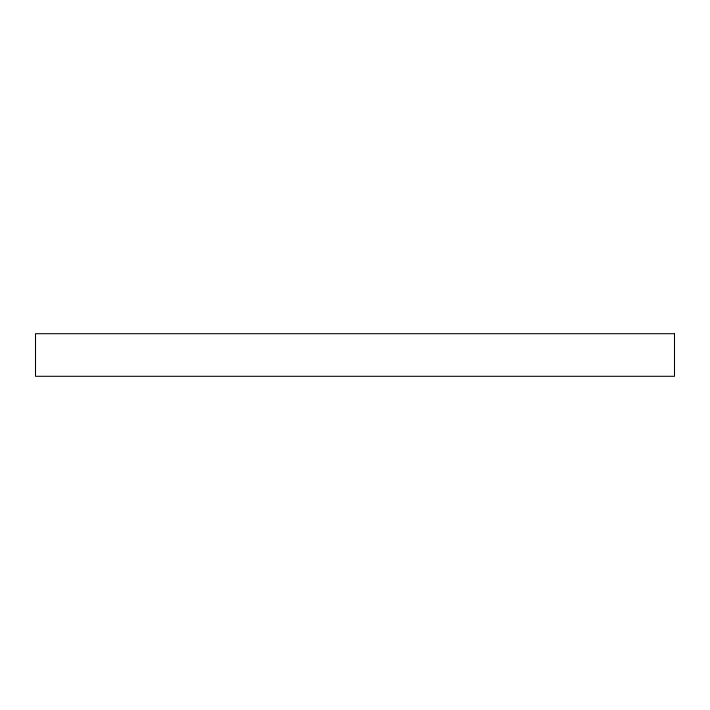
<?xml version="1.0" encoding="UTF-8"?>
<svg xmlns="http://www.w3.org/2000/svg" width="710" height="710" viewBox="0 0 710 710"><rect width="100%" height="100%" fill="white"/><g stroke="black" fill="none" stroke-linecap="round" stroke-linejoin="round"><path stroke-width="1.06" d="M674.5 333.7L35.5 333.7L35.5 376.3L674.5 376.3L674.5 333.7"/></g></svg>
